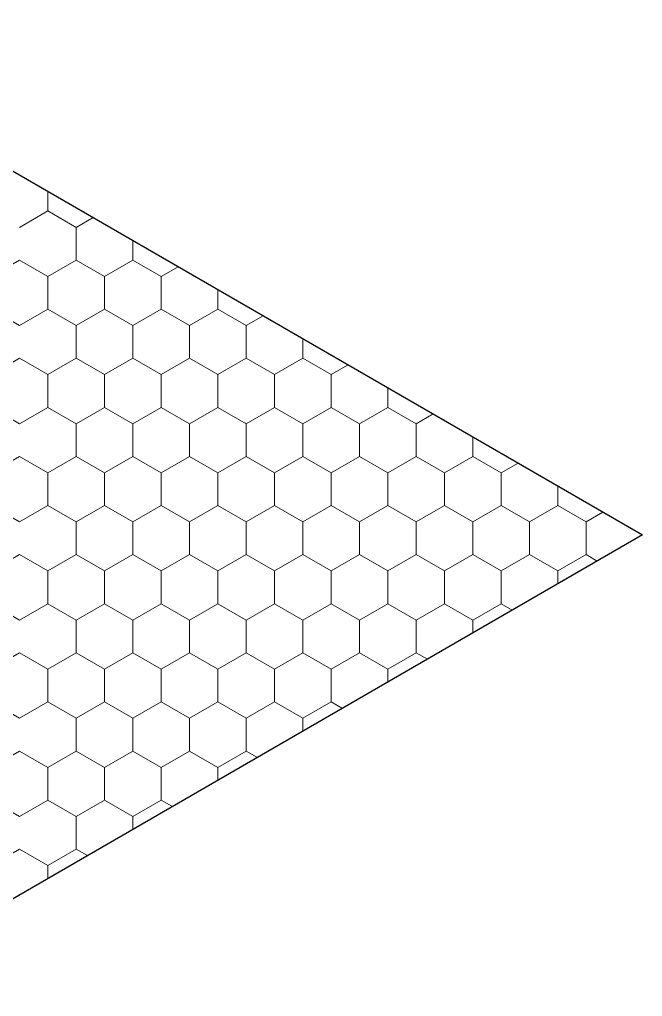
# Model space of a CAD drawing. Header units: metres. Extents: x -81 to 2721, y -139 to -12.
# Drawn here: x 672.919 to 674.129, y -63.067 to -61.172 of the extents above; entities that cross this region are included whole.
import ezdxf

# ---------------------------------------------------------------- set-up
doc = ezdxf.new("R2010")
doc.units = ezdxf.units.M
doc.header["$MEASUREMENT"] = 0
doc.layers.add('SECTION-GOLF', color=2, linetype='Continuous')

# ---------------------------------------------------------------- blocks, each defined once
blk = doc.blocks.new('3-')
at = {"color": 137, "lineweight": 13}
for p, q in [((796.4632, 724.6036), (796.4632, 724.6414)), ((796.4082, 724.5718), (796.4632, 724.6036)), ((796.5182, 724.5718), (796.4632, 724.6036)), ((796.5182, 724.5718), (796.551, 724.5907)), ((796.5182, 724.5083), (796.5182, 724.5718)), ((796.6282, 724.5083), (796.6282, 724.5462)), ((796.3533, 724.4766), (796.4082, 724.5083)), ((796.4632, 724.4766), (796.4082, 724.5083)), ((796.4632, 724.4766), (796.5182, 724.5083)), ((796.5732, 724.4766), (796.5182, 724.5083)), ((796.5732, 724.4766), (796.6282, 724.5083)), ((796.6832, 724.4766), (796.6282, 724.5083)), ((796.6832, 724.4766), (796.716, 724.4955)), ((796.4632, 724.4131), (796.4632, 724.4766)), ((796.5732, 724.4131), (796.5732, 724.4766)), ((796.6832, 724.4131), (796.6832, 724.4766)), ((796.7932, 724.4131), (796.7932, 724.4509)), ((796.4082, 724.3813), (796.3533, 724.4131)), ((796.4082, 724.3813), (796.4632, 724.4131)), ((796.5182, 724.3813), (796.4632, 724.4131)), ((796.5182, 724.3813), (796.5732, 724.4131)), ((796.6282, 724.3813), (796.5732, 724.4131)), ((796.6282, 724.3813), (796.6832, 724.4131)), ((796.7382, 724.3813), (796.6832, 724.4131)), ((796.7382, 724.3813), (796.7932, 724.4131)), ((796.8482, 724.3813), (796.7932, 724.4131)), ((796.8482, 724.3813), (796.8809, 724.4002)), ((796.5182, 724.3178), (796.5182, 724.3813)), ((796.6282, 724.3178), (796.6282, 724.3813)), ((796.7382, 724.3178), (796.7382, 724.3813)), ((796.8482, 724.3178), (796.8482, 724.3813)), ((796.9582, 724.3178), (796.9582, 724.3557)), ((796.3533, 724.2861), (796.4082, 724.3178)), ((796.4632, 724.2861), (796.4082, 724.3178)), ((796.4632, 724.2861), (796.5182, 724.3178)), ((796.5732, 724.2861), (796.5182, 724.3178)), ((796.5732, 724.2861), (796.6282, 724.3178)), ((796.6832, 724.2861), (796.6282, 724.3178)), ((796.6832, 724.2861), (796.7382, 724.3178)), ((796.7932, 724.2861), (796.7382, 724.3178)), ((796.7932, 724.2861), (796.8482, 724.3178)), ((796.9032, 724.2861), (796.8482, 724.3178)), ((796.9032, 724.2861), (796.9582, 724.3178)), ((797.0132, 724.2861), (796.9582, 724.3178)), ((797.0132, 724.2861), (797.0459, 724.305)), ((796.4632, 724.2226), (796.4632, 724.2861)), ((796.5732, 724.2226), (796.5732, 724.2861)), ((796.6832, 724.2226), (796.6832, 724.2861)), ((796.7932, 724.2226), (796.7932, 724.2861)), ((796.9032, 724.2226), (796.9032, 724.2861)), ((797.0132, 724.2226), (797.0132, 724.2861)), ((797.1231, 724.2226), (797.1231, 724.2604)), ((796.4082, 724.1908), (796.3533, 724.2226)), ((796.4082, 724.1908), (796.4632, 724.2226)), ((796.5182, 724.1908), (796.4632, 724.2226)), ((796.5182, 724.1908), (796.5732, 724.2226)), ((796.6282, 724.1908), (796.5732, 724.2226)), ((796.6282, 724.1908), (796.6832, 724.2226)), ((796.7382, 724.1908), (796.6832, 724.2226)), ((796.7382, 724.1908), (796.7932, 724.2226)), ((796.8482, 724.1908), (796.7932, 724.2226)), ((796.8482, 724.1908), (796.9032, 724.2226)), ((796.9582, 724.1908), (796.9032, 724.2226)), ((796.9582, 724.1908), (797.0132, 724.2226)), ((797.0682, 724.1908), (797.0132, 724.2226)), ((797.0682, 724.1908), (797.1231, 724.2226)), ((797.1781, 724.1908), (797.1231, 724.2226)), ((797.1781, 724.1908), (797.2109, 724.2097)), ((796.5182, 724.1273), (796.5182, 724.1908)), ((796.6282, 724.1273), (796.6282, 724.1908)), ((796.7382, 724.1273), (796.7382, 724.1908)), ((796.8482, 724.1273), (796.8482, 724.1908)), ((796.9582, 724.1273), (796.9582, 724.1908)), ((797.0682, 724.1273), (797.0682, 724.1908)), ((797.1781, 724.1273), (797.1781, 724.1908)), ((797.2881, 724.1273), (797.2881, 724.1652)), ((796.3533, 724.0956), (796.4082, 724.1273)), ((796.4632, 724.0956), (796.4082, 724.1273)), ((796.4632, 724.0956), (796.5182, 724.1273)), ((796.5732, 724.0956), (796.5182, 724.1273)), ((796.5732, 724.0956), (796.6282, 724.1273)), ((796.6832, 724.0956), (796.6282, 724.1273)), ((796.6832, 724.0956), (796.7382, 724.1273)), ((796.7932, 724.0956), (796.7382, 724.1273)), ((796.7932, 724.0956), (796.8482, 724.1273)), ((796.9032, 724.0956), (796.8482, 724.1273)), ((796.9032, 724.0956), (796.9582, 724.1273)), ((797.0132, 724.0956), (796.9582, 724.1273)), ((797.0132, 724.0956), (797.0682, 724.1273)), ((797.1231, 724.0956), (797.0682, 724.1273)), ((797.1231, 724.0956), (797.1781, 724.1273)), ((797.2331, 724.0956), (797.1781, 724.1273)), ((797.2331, 724.0956), (797.2881, 724.1273)), ((797.3431, 724.0956), (797.2881, 724.1273)), ((797.3431, 724.0956), (797.3759, 724.1145)), ((796.4632, 724.0321), (796.4632, 724.0956)), ((796.5732, 724.0321), (796.5732, 724.0956)), ((796.6832, 724.0321), (796.6832, 724.0956)), ((796.7932, 724.0321), (796.7932, 724.0956)), ((796.9032, 724.0321), (796.9032, 724.0956)), ((797.0132, 724.0321), (797.0132, 724.0956)), ((797.1231, 724.0321), (797.1231, 724.0956)), ((797.2331, 724.0321), (797.2331, 724.0956)), ((797.3431, 724.0321), (797.3431, 724.0956)), ((797.4531, 724.0321), (797.4531, 724.0699)), ((796.4082, 724.0003), (796.3533, 724.0321)), ((796.4082, 724.0003), (796.4632, 724.0321)), ((796.5182, 724.0003), (796.4632, 724.0321)), ((796.5182, 724.0003), (796.5732, 724.0321)), ((796.6282, 724.0003), (796.5732, 724.0321)), ((796.6282, 724.0003), (796.6832, 724.0321)), ((796.7382, 724.0003), (796.6832, 724.0321)), ((796.7382, 724.0003), (796.7932, 724.0321)), ((796.8482, 724.0003), (796.7932, 724.0321)), ((796.8482, 724.0003), (796.9032, 724.0321)), ((796.9582, 724.0003), (796.9032, 724.0321)), ((796.9582, 724.0003), (797.0132, 724.0321)), ((797.0682, 724.0003), (797.0132, 724.0321)), ((797.0682, 724.0003), (797.1231, 724.0321)), ((797.1781, 724.0003), (797.1231, 724.0321)), ((797.1781, 724.0003), (797.2331, 724.0321)), ((797.2881, 724.0003), (797.2331, 724.0321)), ((797.2881, 724.0003), (797.3431, 724.0321)), ((797.3981, 724.0003), (797.3431, 724.0321)), ((797.3981, 724.0003), (797.4531, 724.0321)), ((797.5081, 724.0003), (797.4531, 724.0321)), ((797.5081, 724.0003), (797.5408, 724.0192)), ((796.5182, 723.9368), (796.5182, 724.0003)), ((796.6282, 723.9368), (796.6282, 724.0003)), ((796.7382, 723.9368), (796.7382, 724.0003)), ((796.8482, 723.9368), (796.8482, 724.0003)), ((796.9582, 723.9368), (796.9582, 724.0003)), ((797.0682, 723.9368), (797.0682, 724.0003)), ((797.1781, 723.9368), (797.1781, 724.0003)), ((797.2881, 723.9368), (797.2881, 724.0003)), ((797.3981, 723.9368), (797.3981, 724.0003)), ((797.5081, 723.9368), (797.5081, 724.0003)), ((796.3533, 723.9051), (796.4082, 723.9368)), ((796.4632, 723.9051), (796.4082, 723.9368)), ((796.4632, 723.9051), (796.5182, 723.9368)), ((796.5732, 723.9051), (796.5182, 723.9368)), ((796.5732, 723.9051), (796.6282, 723.9368)), ((796.6832, 723.9051), (796.6282, 723.9368)), ((796.6832, 723.9051), (796.7382, 723.9368)), ((796.7932, 723.9051), (796.7382, 723.9368)), ((796.7932, 723.9051), (796.8482, 723.9368)), ((796.9032, 723.9051), (796.8482, 723.9368)), ((796.9032, 723.9051), (796.9582, 723.9368)), ((797.0132, 723.9051), (796.9582, 723.9368)), ((797.0132, 723.9051), (797.0682, 723.9368)), ((797.1231, 723.9051), (797.0682, 723.9368)), ((797.1231, 723.9051), (797.1781, 723.9368)), ((797.2331, 723.9051), (797.1781, 723.9368)), ((797.2331, 723.9051), (797.2881, 723.9368)), ((797.3431, 723.9051), (797.2881, 723.9368)), ((797.3431, 723.9051), (797.3981, 723.9368)), ((797.4531, 723.9051), (797.3981, 723.9368)), ((797.4531, 723.9051), (797.5081, 723.9368)), ((797.5298, 723.9243), (797.5081, 723.9368)), ((796.4632, 723.8416), (796.4632, 723.9051)), ((796.5732, 723.8416), (796.5732, 723.9051)), ((796.6832, 723.8416), (796.6832, 723.9051)), ((796.7932, 723.8416), (796.7932, 723.9051)), ((796.9032, 723.8416), (796.9032, 723.9051)), ((797.0132, 723.8416), (797.0132, 723.9051)), ((797.1231, 723.8416), (797.1231, 723.9051)), ((797.2331, 723.8416), (797.2331, 723.9051)), ((797.3431, 723.8416), (797.3431, 723.9051)), ((797.4531, 723.88), (797.4531, 723.9051)), ((796.4082, 723.8098), (796.3533, 723.8416)), ((796.4082, 723.8098), (796.4632, 723.8416)), ((796.5182, 723.8098), (796.4632, 723.8416)), ((796.5182, 723.8098), (796.5732, 723.8416)), ((796.6282, 723.8098), (796.5732, 723.8416)), ((796.6282, 723.8098), (796.6832, 723.8416)), ((796.7382, 723.8098), (796.6832, 723.8416)), ((796.7382, 723.8098), (796.7932, 723.8416)), ((796.8482, 723.8098), (796.7932, 723.8416)), ((796.8482, 723.8098), (796.9032, 723.8416)), ((796.9582, 723.8098), (796.9032, 723.8416)), ((796.9582, 723.8098), (797.0132, 723.8416)), ((797.0682, 723.8098), (797.0132, 723.8416)), ((797.0682, 723.8098), (797.1231, 723.8416)), ((797.1781, 723.8098), (797.1231, 723.8416)), ((797.1781, 723.8098), (797.2331, 723.8416)), ((797.2881, 723.8098), (797.2331, 723.8416)), ((797.2881, 723.8098), (797.3431, 723.8416)), ((797.3648, 723.829), (797.3431, 723.8416)), ((796.5182, 723.7463), (796.5182, 723.8098)), ((796.6282, 723.7463), (796.6282, 723.8098)), ((796.7382, 723.7463), (796.7382, 723.8098)), ((796.8482, 723.7463), (796.8482, 723.8098)), ((796.9582, 723.7463), (796.9582, 723.8098)), ((797.0682, 723.7463), (797.0682, 723.8098)), ((797.1781, 723.7463), (797.1781, 723.8098)), ((797.2881, 723.7848), (797.2881, 723.8098)), ((796.3533, 723.7146), (796.4082, 723.7463)), ((796.4632, 723.7146), (796.4082, 723.7463)), ((796.4632, 723.7146), (796.5182, 723.7463)), ((796.5732, 723.7146), (796.5182, 723.7463)), ((796.5732, 723.7146), (796.6282, 723.7463)), ((796.6832, 723.7146), (796.6282, 723.7463)), ((796.6832, 723.7146), (796.7382, 723.7463)), ((796.7932, 723.7146), (796.7382, 723.7463)), ((796.7932, 723.7146), (796.8482, 723.7463)), ((796.9032, 723.7146), (796.8482, 723.7463)), ((796.9032, 723.7146), (796.9582, 723.7463)), ((797.0132, 723.7146), (796.9582, 723.7463)), ((797.0132, 723.7146), (797.0682, 723.7463)), ((797.1231, 723.7146), (797.0682, 723.7463)), ((797.1231, 723.7146), (797.1781, 723.7463)), ((797.1999, 723.7338), (797.1781, 723.7463)), ((796.4632, 723.6511), (796.4632, 723.7146)), ((796.5732, 723.6511), (796.5732, 723.7146)), ((796.6832, 723.6511), (796.6832, 723.7146)), ((796.7932, 723.6511), (796.7932, 723.7146)), ((796.9032, 723.6511), (796.9032, 723.7146)), ((797.0132, 723.6511), (797.0132, 723.7146)), ((797.1231, 723.6895), (797.1231, 723.7146)), ((796.4082, 723.6193), (796.3533, 723.6511)), ((796.4082, 723.6193), (796.4632, 723.6511)), ((796.5182, 723.6193), (796.4632, 723.6511)), ((796.5182, 723.6193), (796.5732, 723.6511)), ((796.6282, 723.6193), (796.5732, 723.6511)), ((796.6282, 723.6193), (796.6832, 723.6511)), ((796.7382, 723.6193), (796.6832, 723.6511)), ((796.7382, 723.6193), (796.7932, 723.6511)), ((796.8482, 723.6193), (796.7932, 723.6511)), ((796.8482, 723.6193), (796.9032, 723.6511)), ((796.9582, 723.6193), (796.9032, 723.6511)), ((796.9582, 723.6193), (797.0132, 723.6511)), ((797.0349, 723.6385), (797.0132, 723.6511)), ((796.5182, 723.5558), (796.5182, 723.6193)), ((796.6282, 723.5558), (796.6282, 723.6193)), ((796.7382, 723.5558), (796.7382, 723.6193)), ((796.8482, 723.5558), (796.8482, 723.6193)), ((796.9582, 723.5943), (796.9582, 723.6193)), ((796.3533, 723.5241), (796.4082, 723.5558)), ((796.4632, 723.5241), (796.4082, 723.5558)), ((796.4632, 723.5241), (796.5182, 723.5558)), ((796.5732, 723.5241), (796.5182, 723.5558)), ((796.5732, 723.5241), (796.6282, 723.5558)), ((796.6832, 723.5241), (796.6282, 723.5558)), ((796.6832, 723.5241), (796.7382, 723.5558)), ((796.7932, 723.5241), (796.7382, 723.5558)), ((796.7932, 723.5241), (796.8482, 723.5558)), ((796.8699, 723.5433), (796.8482, 723.5558)), ((796.4632, 723.4606), (796.4632, 723.5241)), ((796.5732, 723.4606), (796.5732, 723.5241)), ((796.6832, 723.4606), (796.6832, 723.5241)), ((796.7932, 723.499), (796.7932, 723.5241)), ((796.4082, 723.4288), (796.3533, 723.4606)), ((796.4082, 723.4288), (796.4632, 723.4606)), ((796.5182, 723.4288), (796.4632, 723.4606)), ((796.5182, 723.4288), (796.5732, 723.4606)), ((796.6282, 723.4288), (796.5732, 723.4606)), ((796.6282, 723.4288), (796.6832, 723.4606)), ((796.7049, 723.448), (796.6832, 723.4606)), ((796.5182, 723.3653), (796.5182, 723.4288)), ((796.6282, 723.4038), (796.6282, 723.4288)), ((796.3533, 723.3336), (796.4082, 723.3653)), ((796.4632, 723.3336), (796.4082, 723.3653)), ((796.4632, 723.3336), (796.5182, 723.3653)), ((796.54, 723.3528), (796.5182, 723.3653)), ((796.4632, 723.3085), (796.4632, 723.3336))]:
    blk.add_line(p, q, dxfattribs=at)
at = {"layer": 'SECTION-GOLF', "color": 6}
for p, q in [((795.8855, 724.975), (797.6176, 723.975)), ((797.6176, 723.975), (792.4214, 720.975))]:
    blk.add_line(p, q, dxfattribs=at)

msp = doc.modelspace()

# ---------------------------------------------------------------- block references
at = {"layer": 'SECTION-GOLF', "color": 1}
msp.add_blockref('3-', (-123.489, -786.1466), dxfattribs=at)

doc.saveas('drawing.dxf')
